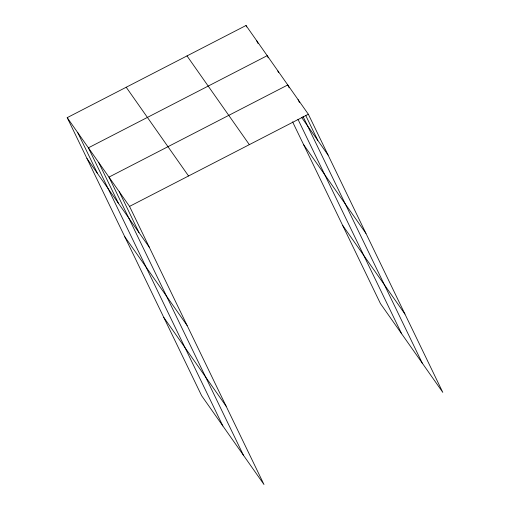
<?xml version="1.0" encoding="UTF-8"?>
<svg xmlns="http://www.w3.org/2000/svg" width="510" height="510" viewBox="0 0 510 510"><rect width="100%" height="100%" fill="white"/><g stroke="black" fill="none" stroke-linecap="round" stroke-linejoin="round"><path stroke-width="0.76" d="M67.212 117.651L129.54 206.391L263.982 484.5L201.654 395.76L67.212 117.651L246.018 25.5L308.346 114.24L442.788 392.349L380.46 303.609L292.6 121.871M129.54 206.391L308.346 114.24M301.71 117.529L328.096 155.091M303.609 144.642L365.944 233.382M342.612 225.312L404.94 314.052M187.011 55.909L249.339 144.649M126.212 87.242L188.547 175.982M86.955 158.502L149.29 247.242M124.803 236.799L187.138 325.533M163.806 317.462L226.134 406.202M298.063 99.597L299.447 102.465M305.681 115.362L317.813 140.448M289.164 87.822L287.78 84.953L108.974 177.104L243.417 455.213M303.023 116.49L422.223 363.063M277.842 71.03L278.53 72.465M268.247 57.821L267.208 55.673L88.402 147.823L222.844 425.933M297.967 119.295L401.65 333.782M256.613 40.583L257.996 43.452M246.018 25.5L246.706 26.934M119.257 191.747L139.007 232.598M98.685 162.467L118.435 203.311M77.807 132.734L97.55 173.585"/></g></svg>
